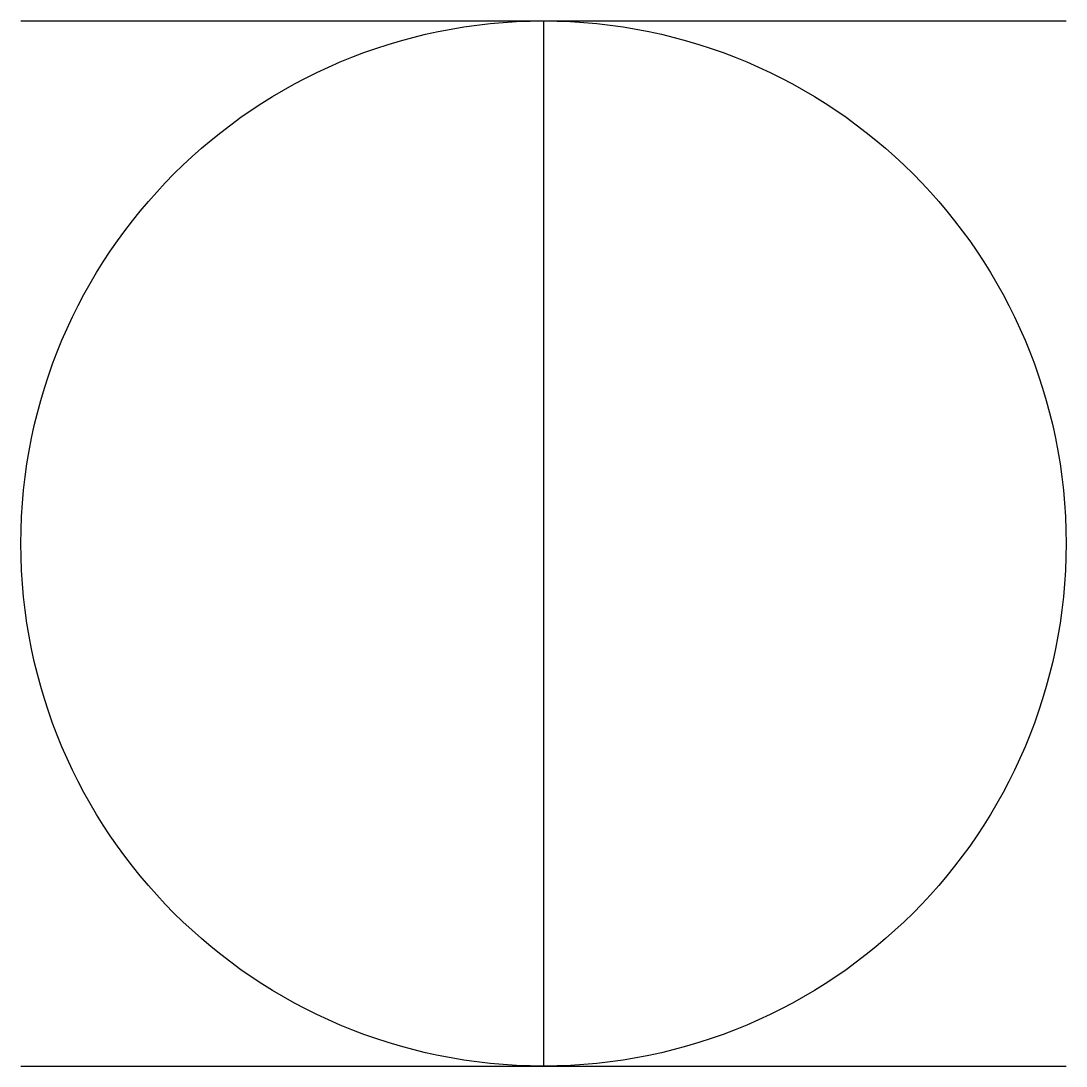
# Model space of a CAD drawing. Header units: millimetres. Extents: x -6887.442 to -6887.142, y -626.964 to -626.664.
import ezdxf

# ---------------------------------------------------------------- set-up
doc = ezdxf.new("R2010")
doc.units = ezdxf.units.MM
doc.layers.add('Inc_símbolos', color=2, linetype='Continuous')

msp = doc.modelspace()

# ---------------------------------------------------------------- linework, layer by layer
at = {"layer": 'Inc_símbolos'}
for p, q in [((-6887.44214, -626.66431), (-6887.14214, -626.66431)), ((-6887.29214, -626.66431), (-6887.29214, -626.96431)), ((-6887.44214, -626.96431), (-6887.14214, -626.96431))]:
    msp.add_line(p, q, dxfattribs=at)
at = {"layer": 'Inc_símbolos', "color": 3}
msp.add_circle((-6887.29214, -626.81431), 0.15, dxfattribs=at)

doc.saveas('drawing.dxf')
